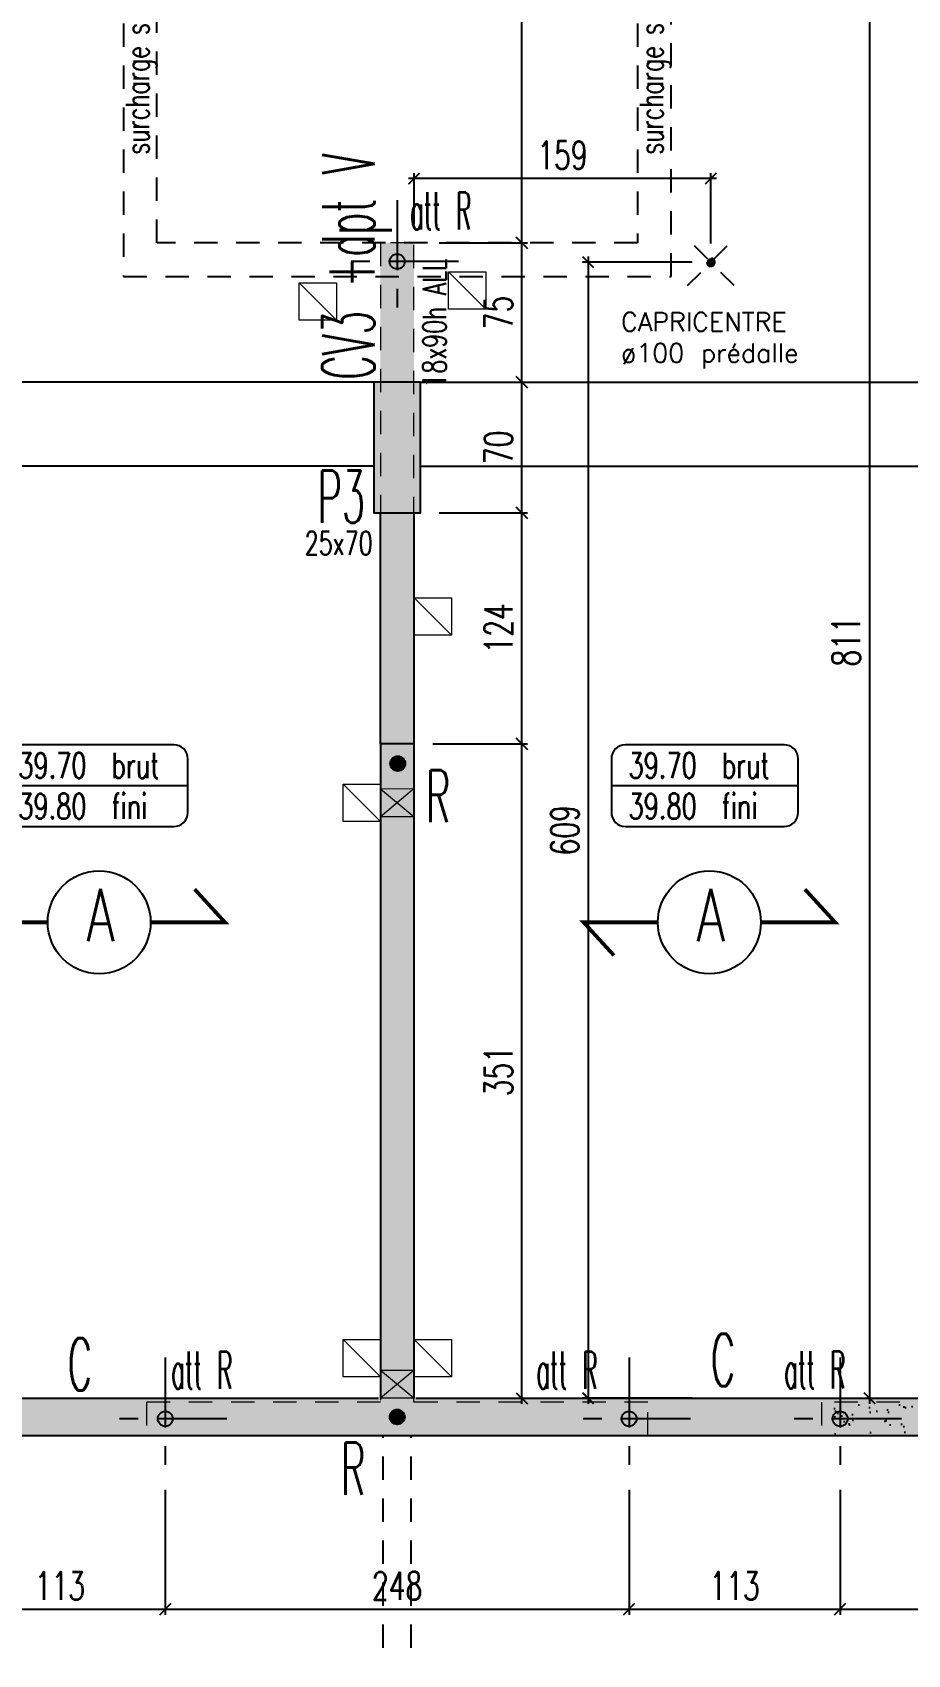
# Model space of a CAD drawing. Extents: x 308 to 787, y -199 to -146.
# Drawn here: x 358.63 to 363.32, y -181.05 to -172.36 of the extents above; entities that cross this region are included whole.
import ezdxf
from ezdxf.enums import TextEntityAlignment as Align

# ---------------------------------------------------------------- set-up
doc = ezdxf.new("R2010")
doc.units = 0
doc.header["$LTSCALE"] = 0.5
doc.header["$MEASUREMENT"] = 0
for name, pattern in [('AXES2', [1.125, 0.75, -0.125, 0.125, -0.125]), ('CACHE', [0.375, 0.25, -0.125]), ('CONTINU', [0]), ('DISCONTINU2', [0.375, 0.25, -0.125])]:
    doc.linetypes.add(name, pattern=pattern)
doc.layers.get('0').update_dxf_attribs({"linetype": 'CONTINUOUS'})
doc.layers.get('DEFPOINTS').update_dxf_attribs({"linetype": 'CONTINUOUS'})
doc.layers.add('00 - RESERVATIONS SPEC Plombier', color=90, linetype='CONTINUOUS', lineweight=20)
for name, color, linetype in [('1_AJSA_vue2', 13, 'CONTINUOUS'), ('_ SERTI RESERVATION', 210, 'CACHE'), ('AXES', 6, 'AXES2'), ('COTATION', 7, 'CONTINUOUS'), ('ELFOATTR', 7, 'CONTINUOUS'), ('HABILLAGE', 7, 'CONTINUOUS'), ('MURS', 3, 'CONTINUOUS'), ('PLANCHER', 7, 'CONTINUOUS'), ('POCHAGE', 254, 'CONTINUOUS'), ('POTEAUX', 1, 'CONTINUOUS'), ('POUTRES', 2, 'CONTINUOUS'), ('RAID', 1, 'CONTINUOUS'), ('RDC', 7, 'DISCONTINU2'), ('REPERAGE', 4, 'CONTINUOUS'), ('REPERE-CHAI', 4, 'CONTINUOUS'), ('REPERE-POT', 4, 'CONTINUOUS'), ('REPERE-POUT', 4, 'CONTINUOUS'), ('REPERE-RAID', 4, 'CONTINUOUS'), ('TPFI cloisonsSAAD', 4, 'CONTINUOUS')]:
    doc.layers.add(name, color=color, linetype=linetype)
doc.styles.add('ROMANS8', font='romans.shx', dxfattribs={"width": 0.7})
doc.styles.get("Standard").update_dxf_attribs({"font": 'txt.shx'})
doc.dimstyles.new('COT50 cm', dxfattribs={"dimtxt": 0.15, "dimasz": 0.06, "dimexe": 0.03, "dimexo": 0.1, "dimgap": 0.05, "dimtad": 1, "dimdec": 0, "dimlfac": 100, "dimzin": 0, "dimdsep": 46, "dimtxsty": 'ROMANS8', "dimblk1": 'OBLIQUE', "dimblk2": 'OBLIQUE', "dimsah": 1, "dimcen": 0.03, "dimdle": 0.03, "dimclrt": 1, "dimadec": 0, "dimazin": 0, "dimtfac": 1, "dimtdec": 0, "dimtmove": 0, "dimatfit": 3, "dimfxl": 0, "dimtolj": 1, "dimtzin": 0, "dimlwd": -1, "dimlwe": -1, "dimarcsym": 0})
pattern_1 = [(37.5, (-513.79323, 160.44126), (-0.004409535, 0.134877664), [0, -0.1064, 0, -0.119, 0, -0.11375]), (7.5, (-513.79323, 160.44126), (0.12388437, 0.197550225), [0, -0.0574, 0, -0.0959, 0, -0.03675]), (327.5, (-513.87933, 160.44126), (0.21798993, 0.000396134), [0, -0.035, 0, -0.126, 0, -0.1645]), (317.5, (-513.87933, 160.44126), (0.21042886, 0.06143729), [0, -0.0175, 0, -0.0826, 0, -0.0945])]

# ---------------------------------------------------------------- blocks, each defined once
blk = doc.blocks.new('139')
at = {"layer": 'HABILLAGE', "color": 7}
blk.add_line((-0.665, 0), (0.665, 0), dxfattribs=at)
at = {"layer": 'HABILLAGE'}
blk.add_lwpolyline([(-0.565, -0.291), (0.565, -0.291, 0.414214), (0.665, -0.191), (0.665, 0.191, 0.414214), (0.565, 0.291), (-0.565, 0.291, 0.414214), (-0.665, 0.191), (-0.665, -0.191, 0.414214)], format="xyb", close=True, dxfattribs=at)
at = {"layer": 'HABILLAGE', "color": 1, "width": 0.7}
for s, p in [('brut', (0.121, 0.054)), ('fini', (0.121, -0.237))]:
    blk.add_text(s, height=0.18, dxfattribs=at).set_placement(p)
for tag, p in [('NIVBRUT', (-0.543, 0.054)), ('NIVFINI', (-0.543, -0.237))]:
    blk.add_attdef(tag, p, '', height=0.18, dxfattribs=at)
blk = doc.blocks.new('_Oblique')
at = {"layer": 'COTATION', "color": 0, "lineweight": -2}
blk.add_line((-0.5, -0.5), (0.5, 0.5), dxfattribs=at)
blk = doc.blocks.new('*D271')
at = {"layer": 'COTATION', "color": 0, "transparency": 16777216}
for p, q in [((361.2505, -179.7063), (361.2505, -176.1407)), ((360.7728, -176.1707), (361.2805, -176.1707)), ((360.8387, -179.6763), (361.2805, -179.6763))]:
    blk.add_line(p, q, dxfattribs=at)
at = {"layer": 'DEFPOINTS', "color": 0, "transparency": 16777216}
for p in [(360.6728, -176.1707), (361.2505, -176.1707), (360.7387, -179.6763)]:
    blk.add_point(p, dxfattribs=at)
at = {"layer": 'COTATION', "color": 0, "transparency": 16777216, "xscale": 0.06, "yscale": 0.06, "zscale": 0.06}
for p, rotation in [((361.2505, -176.1707), 90), ((361.2505, -179.6763), 270)]:
    blk.add_blockref('_Oblique', p, dxfattribs=dict(at, rotation=rotation))
at = {"layer": 'COTATION', "color": 1, "transparency": 16777216, "insert": (361.1255, -177.9235), "char_height": 0.15, "attachment_point": 5, "rotation": 90, "style": 'ROMANS8'}
blk.add_mtext('\\A1;351', dxfattribs=at)
blk = doc.blocks.new('*D272')
at = {"layer": 'COTATION', "color": 0, "transparency": 16777216}
for p, q in [((360.8078, -174.9323), (361.2805, -174.9323)), ((361.2505, -176.2007), (361.2505, -174.9023)), ((360.7728, -176.1707), (361.2805, -176.1707))]:
    blk.add_line(p, q, dxfattribs=at)
at = {"layer": 'DEFPOINTS', "color": 0, "transparency": 16777216}
for p in [(360.7078, -174.9323), (361.2505, -174.9323), (360.6728, -176.1707)]:
    blk.add_point(p, dxfattribs=at)
at = {"layer": 'COTATION', "color": 0, "transparency": 16777216, "xscale": 0.06, "yscale": 0.06, "zscale": 0.06}
for p, rotation in [((361.2505, -174.9323), 90), ((361.2505, -176.1707), 270)]:
    blk.add_blockref('_Oblique', p, dxfattribs=dict(at, rotation=rotation))
at = {"layer": 'COTATION', "color": 1, "transparency": 16777216, "insert": (361.1255, -175.5515), "char_height": 0.15, "attachment_point": 5, "rotation": 90, "style": 'ROMANS8'}
blk.add_mtext('\\A1;124', dxfattribs=at)
blk = doc.blocks.new('*D273')
at = {"layer": 'COTATION', "color": 0, "transparency": 16777216}
for p, q in [((360.8078, -174.2323), (361.2805, -174.2323)), ((361.2505, -174.9623), (361.2505, -174.2023)), ((360.8078, -174.9323), (361.2805, -174.9323))]:
    blk.add_line(p, q, dxfattribs=at)
at = {"layer": 'DEFPOINTS', "color": 0, "transparency": 16777216}
for p in [(360.7078, -174.2323), (361.2505, -174.2323), (360.7078, -174.9323)]:
    blk.add_point(p, dxfattribs=at)
at = {"layer": 'COTATION', "color": 0, "transparency": 16777216, "xscale": 0.06, "yscale": 0.06, "zscale": 0.06}
for p, rotation in [((361.2505, -174.2323), 90), ((361.2505, -174.9323), 270)]:
    blk.add_blockref('_Oblique', p, dxfattribs=dict(at, rotation=rotation))
at = {"layer": 'COTATION', "color": 1, "transparency": 16777216, "insert": (361.1255, -174.5823), "char_height": 0.15, "attachment_point": 5, "rotation": 90, "style": 'ROMANS8'}
blk.add_mtext('\\A1;70', dxfattribs=at)
blk = doc.blocks.new('*D274')
at = {"layer": 'COTATION', "color": 0, "transparency": 16777216}
for p, q in [((360.8078, -173.4863), (361.2805, -173.4863)), ((361.2505, -174.2623), (361.2505, -173.4563)), ((360.8078, -174.2323), (361.2805, -174.2323))]:
    blk.add_line(p, q, dxfattribs=at)
at = {"layer": 'DEFPOINTS', "color": 0, "transparency": 16777216}
for p in [(360.7078, -173.4863), (361.2505, -173.4863), (360.7078, -174.2323)]:
    blk.add_point(p, dxfattribs=at)
at = {"layer": 'COTATION', "color": 0, "transparency": 16777216, "xscale": 0.06, "yscale": 0.06, "zscale": 0.06}
for p, rotation in [((361.2505, -173.4863), 90), ((361.2505, -174.2323), 270)]:
    blk.add_blockref('_Oblique', p, dxfattribs=dict(at, rotation=rotation))
at = {"layer": 'COTATION', "color": 1, "transparency": 16777216, "insert": (361.1255, -173.8593), "char_height": 0.15, "attachment_point": 5, "rotation": 90, "style": 'ROMANS8'}
blk.add_mtext('\\A1;75', dxfattribs=at)
blk = doc.blocks.new('*D275')
at = {"layer": 'COTATION', "color": 0, "transparency": 16777216}
for p, q in [((361.2505, -173.5163), (361.2505, -168.3213)), ((360.9882, -168.3513), (361.2805, -168.3513)), ((360.8078, -173.4863), (361.2805, -173.4863))]:
    blk.add_line(p, q, dxfattribs=at)
at = {"layer": 'DEFPOINTS', "color": 0, "transparency": 16777216}
for p in [(360.8882, -168.3513), (361.2505, -168.3513), (360.7078, -173.4863)]:
    blk.add_point(p, dxfattribs=at)
at = {"layer": 'COTATION', "color": 0, "transparency": 16777216, "xscale": 0.06, "yscale": 0.06, "zscale": 0.06}
for p, rotation in [((361.2505, -168.3513), 90), ((361.2505, -173.4863), 270)]:
    blk.add_blockref('_Oblique', p, dxfattribs=dict(at, rotation=rotation))
at = {"layer": 'COTATION', "color": 1, "transparency": 16777216, "insert": (361.1255, -170.9188), "char_height": 0.15, "attachment_point": 5, "rotation": 90, "style": 'ROMANS8'}
blk.add_mtext('\\A1;513', dxfattribs=at)
blk = doc.blocks.new('*D631')
at = {"layer": 'COTATION', "color": 0, "transparency": 16777216}
for p, q in [((358.2109, -180.1664), (358.2109, -180.8357)), ((359.3405, -180.1664), (359.3405, -180.8357)), ((358.1809, -180.8057), (359.3705, -180.8057))]:
    blk.add_line(p, q, dxfattribs=at)
at = {"layer": 'DEFPOINTS', "color": 0, "transparency": 16777216}
for p in [(358.2109, -180.0664), (359.3405, -180.0664), (359.3405, -180.8057)]:
    blk.add_point(p, dxfattribs=at)
at = {"layer": 'COTATION', "color": 0, "transparency": 16777216, "xscale": 0.06, "yscale": 0.06, "zscale": 0.06, "rotation": 180}
blk.add_blockref('_Oblique', (358.2109, -180.8057), dxfattribs=at)
at = {"layer": 'COTATION', "color": 0, "transparency": 16777216, "xscale": 0.06, "yscale": 0.06, "zscale": 0.06}
blk.add_blockref('_Oblique', (359.3405, -180.8057), dxfattribs=at)
at = {"layer": 'COTATION', "color": 1, "transparency": 16777216, "insert": (358.7757, -180.6807), "char_height": 0.15, "attachment_point": 5, "style": 'ROMANS8'}
blk.add_mtext('\\A1;113', dxfattribs=at)
blk = doc.blocks.new('*D632')
at = {"layer": 'COTATION', "color": 0, "transparency": 16777216}
for p, q in [((359.3405, -180.1664), (359.3405, -180.8357)), ((361.8244, -180.1664), (361.8244, -180.8357)), ((359.3105, -180.8057), (361.8544, -180.8057))]:
    blk.add_line(p, q, dxfattribs=at)
at = {"layer": 'DEFPOINTS', "color": 0, "transparency": 16777216}
for p in [(359.3405, -180.0664), (361.8244, -180.0664), (361.8244, -180.8057)]:
    blk.add_point(p, dxfattribs=at)
at = {"layer": 'COTATION', "color": 0, "transparency": 16777216, "xscale": 0.06, "yscale": 0.06, "zscale": 0.06, "rotation": 180}
blk.add_blockref('_Oblique', (359.3405, -180.8057), dxfattribs=at)
at = {"layer": 'COTATION', "color": 0, "transparency": 16777216, "xscale": 0.06, "yscale": 0.06, "zscale": 0.06}
blk.add_blockref('_Oblique', (361.8244, -180.8057), dxfattribs=at)
at = {"layer": 'COTATION', "color": 1, "transparency": 16777216, "insert": (360.5824, -180.6807), "char_height": 0.15, "attachment_point": 5, "style": 'ROMANS8'}
blk.add_mtext('\\A1;248', dxfattribs=at)
blk = doc.blocks.new('*D633')
at = {"layer": 'COTATION', "color": 0, "transparency": 16777216}
for p, q in [((361.8244, -180.1664), (361.8244, -180.8357)), ((362.9546, -180.1664), (362.9546, -180.8357)), ((361.7944, -180.8057), (362.9846, -180.8057))]:
    blk.add_line(p, q, dxfattribs=at)
at = {"layer": 'DEFPOINTS', "color": 0, "transparency": 16777216}
for p in [(361.8244, -180.0664), (362.9546, -180.0664), (362.9546, -180.8057)]:
    blk.add_point(p, dxfattribs=at)
at = {"layer": 'COTATION', "color": 0, "transparency": 16777216, "xscale": 0.06, "yscale": 0.06, "zscale": 0.06, "rotation": 180}
blk.add_blockref('_Oblique', (361.8244, -180.8057), dxfattribs=at)
at = {"layer": 'COTATION', "color": 0, "transparency": 16777216, "xscale": 0.06, "yscale": 0.06, "zscale": 0.06}
blk.add_blockref('_Oblique', (362.9546, -180.8057), dxfattribs=at)
at = {"layer": 'COTATION', "color": 1, "transparency": 16777216, "insert": (362.3895, -180.6807), "char_height": 0.15, "attachment_point": 5, "style": 'ROMANS8'}
blk.add_mtext('\\A1;113', dxfattribs=at)
blk = doc.blocks.new('*D634')
at = {"layer": 'COTATION', "color": 0, "transparency": 16777216}
for p, q in [((362.9546, -180.1664), (362.9546, -180.8357)), ((364.0399, -180.1664), (364.0399, -180.8357)), ((362.9246, -180.8057), (364.0699, -180.8057))]:
    blk.add_line(p, q, dxfattribs=at)
at = {"layer": 'DEFPOINTS', "color": 0, "transparency": 16777216}
for p in [(362.9546, -180.0664), (364.0399, -180.0664), (364.0399, -180.8057)]:
    blk.add_point(p, dxfattribs=at)
at = {"layer": 'COTATION', "color": 0, "transparency": 16777216, "xscale": 0.06, "yscale": 0.06, "zscale": 0.06, "rotation": 180}
blk.add_blockref('_Oblique', (362.9546, -180.8057), dxfattribs=at)
at = {"layer": 'COTATION', "color": 0, "transparency": 16777216, "xscale": 0.06, "yscale": 0.06, "zscale": 0.06}
blk.add_blockref('_Oblique', (364.0399, -180.8057), dxfattribs=at)
at = {"layer": 'COTATION', "color": 1, "transparency": 16777216, "insert": (363.4972, -180.6807), "char_height": 0.15, "attachment_point": 5, "style": 'ROMANS8'}
blk.add_mtext('\\A1;109', dxfattribs=at)
blk = doc.blocks.new('A$C6B096A38')
at = {"layer": 'POCHAGE'}
h = blk.add_hatch(dxfattribs=at)
h.set_pattern_fill('AR-SAND', color=0, scale=0.07)
h.set_pattern_definition(pattern_1)
h.paths.add_polyline_path([(15.8285, -19.255), (14.5767, -19.255), (14.5766, -13.045), (14.3966, -13.045), (14.3966, -19.255), (13.1447, -19.255), (13.1447, -19.435), (15.8285, -19.435)])
h = blk.add_hatch(dxfattribs=at)
h.set_pattern_fill('AR-SAND', color=0, scale=0.07)
h.set_pattern_definition(pattern_1)
h.paths.add_polyline_path([(18.0338, -18.99), (17.8538, -18.99), (17.8538, -19.255), (16.7588, -19.255), (16.7588, -19.435), (18.0338, -19.435)])
at = {"layer": 'AXES', "color": 1}
for p, q in [((14.4866, -12.8161), (14.4866, -13.4739)), ((14.8155, -13.145), (14.1577, -13.145)), ((13.2447, -19.0161), (13.2447, -19.6739)), ((15.7285, -19.0161), (15.7285, -19.6739)), ((16.8587, -19.0161), (16.8587, -19.6739)), ((13.5735, -19.345), (12.9158, -19.345)), ((16.0574, -19.345), (15.3996, -19.345)), ((17.1876, -19.345), (16.5298, -19.345))]:
    blk.add_line(p, q, dxfattribs=at)
at = {"layer": 'RAID'}
for centre in [(14.4866, -13.145), (13.2447, -19.345), (15.7285, -19.345), (16.8587, -19.345)]:
    blk.add_circle(centre, 0.04, dxfattribs=at)
at = {"layer": 'RDC', "linetype": 'CACHE', "lineweight": 15}
for points in [[(14.3966, -19.255), (13.1447, -19.255), (13.1447, -19.435), (15.8285, -19.435), (15.8285, -19.255), (14.5767, -19.255), (14.5766, -13.045), (14.3966, -13.045)], [(17.8538, -19.255), (16.7588, -19.255), (16.7588, -19.435), (18.0338, -19.435), (18.0338, -18.99), (17.8538, -18.99)]]:
    blk.add_lwpolyline(points, close=True, dxfattribs=at)
blk = doc.blocks.new('Ldouille')
h = blk.add_hatch(color=256)
h.dxf.hatch_style = 1
h.paths.add_polyline_path([(8.8, 0, 1), (-8.8, 0, 1)])
for p, q in [((-50, 50), (50, -50)), ((50, 50), (-50, -50))]:
    blk.add_line(p, q)
blk.add_circle((0, 0), 8.82)
at = {"layer": 'ELFOATTR', "flags": 11}
for tag, p in [('LUM', (45.3, -4.4, 0)), ('NOM', (45.3, -21.2, 0))]:
    blk.add_attdef(tag, p, '', height=10, dxfattribs=at)
blk = doc.blocks.new('_ArchTick')
at = {"color": 0, "linetype": 'ByBlock', "const_width": 0.15}
blk.add_lwpolyline([(-0.5, -0.5), (0.5, 0.5)], dxfattribs=at)
blk = doc.blocks.new('*D1069')
at = {"layer": '_ SERTI RESERVATION', "color": 0, "linetype": 'CONTINU', "transparency": 16777216}
for p, q in [((362.1625, -173.5901), (361.5752, -173.5901)), ((361.6052, -173.5601), (361.6052, -179.7063)), ((362.1625, -179.6763), (361.5752, -179.6763))]:
    blk.add_line(p, q, dxfattribs=at)
at = {"layer": 'DEFPOINTS', "color": 0, "linetype": 'CONTINU', "transparency": 16777216}
for p in [(362.2625, -173.5901), (361.6052, -179.6763), (362.2625, -179.6763)]:
    blk.add_point(p, dxfattribs=at)
at = {"layer": '_ SERTI RESERVATION', "color": 0, "linetype": 'CONTINU', "transparency": 16777216, "xscale": 0.06, "yscale": 0.06, "zscale": 0.06}
for p, rotation in [((361.6052, -173.5901), 90), ((361.6052, -179.6763), 270)]:
    blk.add_blockref('_ArchTick', p, dxfattribs=dict(at, rotation=rotation))
at = {"layer": '_ SERTI RESERVATION', "linetype": 'CONTINU', "transparency": 16777216, "insert": (361.4802, -176.6332), "char_height": 0.15, "attachment_point": 5, "rotation": 90, "style": 'ROMANS8'}
blk.add_mtext('\\A1;609', dxfattribs=at)
blk = doc.blocks.new('*D1070')
at = {"layer": '_ SERTI RESERVATION', "color": 0, "linetype": 'CONTINU', "transparency": 16777216}
for p, q in [((362.2925, -173.1422), (360.6428, -173.1422)), ((360.6728, -173.3863), (360.6728, -173.1122)), ((362.2625, -173.4901), (362.2625, -173.1122))]:
    blk.add_line(p, q, dxfattribs=at)
at = {"layer": 'DEFPOINTS', "color": 0, "linetype": 'CONTINU', "transparency": 16777216}
for p in [(360.6728, -173.1422), (360.6728, -173.4863), (362.2625, -173.5901)]:
    blk.add_point(p, dxfattribs=at)
at = {"layer": '_ SERTI RESERVATION', "color": 0, "linetype": 'CONTINU', "transparency": 16777216, "xscale": 0.06, "yscale": 0.06, "zscale": 0.06, "rotation": 180}
blk.add_blockref('_ArchTick', (360.6728, -173.1422), dxfattribs=at)
at = {"layer": '_ SERTI RESERVATION', "color": 0, "linetype": 'CONTINU', "transparency": 16777216, "xscale": 0.06, "yscale": 0.06, "zscale": 0.06}
blk.add_blockref('_ArchTick', (362.2625, -173.1422), dxfattribs=at)
at = {"layer": '_ SERTI RESERVATION', "linetype": 'CONTINU', "transparency": 16777216, "insert": (361.4676, -173.0172), "char_height": 0.15, "attachment_point": 5, "style": 'ROMANS8'}
blk.add_mtext('\\A1;159', dxfattribs=at)
blk = doc.blocks.new('*D1071')
at = {"layer": '_ SERTI RESERVATION', "color": 0, "linetype": 'CONTINU', "transparency": 16777216}
for p, q in [((363.1126, -171.5358), (363.1126, -179.7063)), ((361.9614, -171.5658), (363.1426, -171.5658)), ((362.3625, -179.6763), (363.1426, -179.6763))]:
    blk.add_line(p, q, dxfattribs=at)
at = {"layer": 'DEFPOINTS', "color": 0, "linetype": 'CONTINU', "transparency": 16777216}
for p in [(361.8614, -171.5658), (362.2625, -179.6763), (363.1126, -179.6763)]:
    blk.add_point(p, dxfattribs=at)
at = {"layer": '_ SERTI RESERVATION', "color": 0, "linetype": 'CONTINU', "transparency": 16777216, "xscale": 0.06, "yscale": 0.06, "zscale": 0.06}
for p, rotation in [((363.1126, -171.5658), 90), ((363.1126, -179.6763), 270)]:
    blk.add_blockref('_ArchTick', p, dxfattribs=dict(at, rotation=rotation))
at = {"layer": '_ SERTI RESERVATION', "linetype": 'CONTINU', "transparency": 16777216, "insert": (362.9876, -175.621), "char_height": 0.15, "attachment_point": 5, "rotation": 90, "style": 'ROMANS8'}
blk.add_mtext('\\A1;811', dxfattribs=at)

msp = doc.modelspace()

# ---------------------------------------------------------------- hatches: boundary and pattern name
at = {"layer": 'POCHAGE'}
h = msp.add_hatch(color=256, dxfattribs=at)
h.dxf.hatch_style = 1
h.paths.add_polyline_path([(367.8291, -179.6763), (360.6731, -179.6763), (360.6728, -176.1707), (360.4928, -176.1707), (360.4931, -179.6763), (353.3369, -179.6763), (353.3369, -179.8763), (367.8291, -179.8763)])
h.paths.add_polyline_path([(360.6228, -179.7763, -1), (360.5428, -179.7763, -1)], flags=16)
h.paths.add_polyline_path([(360.5457, -176.2759, -1), (360.6257, -176.2759, -1)], flags=16)
at = {"layer": 'POTEAUX'}
h = msp.add_hatch(color=256, dxfattribs=at)
h.dxf.hatch_style = 1
h.paths.add_polyline_path([(360.7078, -174.2323), (360.4578, -174.2323), (360.4578, -174.9323), (360.7078, -174.9323)])
at = {"layer": 'RAID'}
for points in [[(360.5457, -176.2759, 1), (360.6257, -176.2759, 1)], [(360.5428, -179.7763, -1), (360.6228, -179.7763, -1)]]:
    msp.add_hatch(color=256, dxfattribs=at).paths.add_polyline_path(points)

# ---------------------------------------------------------------- linework, layer by layer
at = {"layer": '00 - RESERVATIONS SPEC Plombier', "color": 100}
for p, q in [((360.058, -173.7013), (360.258, -173.9013)), ((360.858, -173.6413), (361.058, -173.8413)), ((360.6728, -175.3888), (360.8728, -175.5888)), ((360.2931, -176.3863), (360.4931, -176.5863)), ((360.6728, -176.4098), (360.4931, -176.5613)), ((360.4931, -176.4113), (360.6728, -176.5613)), ((360.2931, -179.3613), (360.4931, -179.5613)), ((360.6731, -179.3613), (360.8731, -179.5613)), ((360.4931, -179.5263), (360.6731, -179.6763)), ((360.6731, -179.5263), (360.4931, -179.6763))]:
    msp.add_line(p, q, dxfattribs=at)
for points in [[(360.058, -173.7013), (360.258, -173.7013), (360.258, -173.9013), (360.058, -173.9013)], [(360.858, -173.6413), (361.058, -173.6413), (361.058, -173.8413), (360.858, -173.8413)], [(360.6728, -175.3888), (360.8728, -175.3888), (360.8728, -175.5888), (360.6728, -175.5888)], [(360.2931, -176.3863), (360.4931, -176.3863), (360.4931, -176.5863), (360.2931, -176.5863)], [(360.4931, -176.4113), (360.6728, -176.4098), (360.6728, -176.5613), (360.4931, -176.5613)], [(360.2931, -179.3613), (360.4931, -179.3613), (360.4931, -179.5613), (360.2931, -179.5613)], [(360.6731, -179.3613), (360.8731, -179.3613), (360.8731, -179.5613), (360.6731, -179.5613)], [(360.4931, -179.5263), (360.6731, -179.5263), (360.6731, -179.6763), (360.4931, -179.6763)]]:
    msp.add_lwpolyline(points, close=True, dxfattribs=at)
at = {"layer": '1_AJSA_vue2', "linetype": 'CACHE'}
for p, q in [((360.5069, -183.2637), (360.507, -179.8762)), ((360.6569, -183.2637), (360.657, -179.8762))]:
    msp.add_line(p, q, dxfattribs=at)
at = {"layer": 'MURS'}
for p, q in [((353.2359, -179.6763), (360.483, -179.6763)), ((360.683, -179.6763), (367.949, -179.6763))]:
    msp.add_line(p, q, dxfattribs=at)
for points in [[(360.6731, -179.6763), (360.6728, -176.1707), (360.4928, -176.1707), (360.4931, -179.6763)], [(347.3626, -177.4663), (347.3626, -177.6662), (353.0351, -177.6663), (353.0369, -179.8763), (376.2545, -179.8763)]]:
    msp.add_lwpolyline(points, dxfattribs=at)
at = {"layer": 'PLANCHER', "color": 1, "const_width": 0.02}
for points in [[(359.262, -177.1264), (359.6601, -177.1264), (359.4978, -176.9492)], [(362.5304, -177.1264), (362.9285, -177.1264), (362.7662, -176.9492)], [(358.7107, -177.1264), (358.3126, -177.1264), (358.4749, -177.3036)], [(361.9791, -177.1264), (361.581, -177.1264), (361.7433, -177.3036)]]:
    msp.add_lwpolyline(points, dxfattribs=at)
at = {"layer": 'PLANCHER', "color": 1}
for centre in [(358.9864, -177.1264), (362.2548, -177.1264)]:
    msp.add_circle(centre, 0.2757, dxfattribs=at)
at = {"layer": 'POTEAUX'}
msp.add_lwpolyline([(360.7078, -174.2323), (360.4578, -174.2323), (360.4578, -174.9323), (360.7078, -174.9323)], close=True, dxfattribs=at)
at = {"layer": 'POUTRES'}
for p, q in [((360.4578, -174.2323), (353.2361, -174.2323)), ((360.7078, -174.2323), (367.9522, -174.2323)), ((360.4578, -174.6823), (353.2361, -174.6823)), ((360.7078, -174.6823), (367.9522, -174.6823)), ((360.6728, -176.1707), (360.6728, -174.9323)), ((360.4928, -176.1707), (360.4928, -174.9363))]:
    msp.add_line(p, q, dxfattribs=at)
at = {"layer": 'RAID'}
for centre in [(360.5857, -176.2759), (360.5828, -179.7763)]:
    msp.add_circle(centre, 0.04, dxfattribs=at)
at = {"layer": 'TPFI cloisonsSAAD', "linetype": 'CACHE'}
msp.add_lwpolyline([(353.2361, -167.1863), (356.8221, -167.1863), (356.8221, -169.3863), (359.1159, -169.3863), (359.1159, -173.6663), (362.0496, -173.6663), (362.0496, -169.3863), (367.9522, -169.3863), (367.9522, -169.2063), (361.3399, -169.2063), (361.3399, -169.3863), (361.8697, -169.3863), (361.8697, -173.4863), (359.2959, -173.4863), (359.2959, -169.3863), (359.8261, -169.3863), (359.8261, -169.2063), (359.2959, -169.2063), (359.2959, -167.8926), (359.1159, -167.8926), (359.1159, -169.2063), (357.0021, -169.2063), (357.0021, -167.0063), (353.2361, -167.0063)], dxfattribs=at)

# ---------------------------------------------------------------- block references
at = {"layer": '_ SERTI RESERVATION', "xscale": -0.002500000019839044, "yscale": 0.002500000019839044, "zscale": 0.003999999999999999, "rotation": 180}
msp.add_blockref('Ldouille', (362.2625, -173.5901), dxfattribs=at)
at = {"layer": 'HABILLAGE', "color": 1, "xscale": 0.7521624, "yscale": 0.7521624, "zscale": 0.7521624}
for p in [(358.9615, -176.3939), (362.2299, -176.3939)]:
    msp.add_blockref('139', p, dxfattribs=at).add_auto_attribs({'NIVBRUT': '39.70', 'NIVFINI': '39.80'})
at = {"layer": 'RDC'}
msp.add_blockref('A$C6B096A38', (346.0959, -160.4413), dxfattribs=at)

# ---------------------------------------------------------------- texts
at = {"layer": '_ SERTI RESERVATION', "linetype": 'ByBlock', "insert": (361.7814, -173.8596), "char_height": 0.1, "attachment_point": 1}
msp.add_mtext_dynamic_manual_height_columns('CAPRICENTRE\\Pø100 prédalle', width=1.472691, gutter_width=7.9227, heights=[0], dxfattribs=at)
at = {"layer": 'PLANCHER', "color": 1, "width": 0.7}
for p in [(358.9941, -177.0877), (362.2625, -177.0877)]:
    msp.add_text('A', height=0.28, dxfattribs=at).set_placement(p, align=Align.MIDDLE)
at = {"layer": 'REPERAGE', "color": 1, "style": 'ROMANS8', "width": 0.7}
for s, p in [('surcharge sur dalle 300kg/ml', (359.2534, -173.014)), ('surcharge sur dalle 300kg/ml', (362.0067, -173.014)), (' 18x90h ALL', (360.8452, -174.3226))]:
    msp.add_text(s, height=0.125, rotation=90, dxfattribs=at).set_placement(p)
at = {"layer": 'REPERE-CHAI', "color": 4, "width": 0.519}
for p in [(358.8172, -179.6341), (362.262, -179.6105)]:
    msp.add_text('C', height=0.28, dxfattribs=at).set_placement(p)
at = {"layer": 'REPERE-POT', "color": 4, "width": 0.519}
msp.add_text('P3', height=0.28, dxfattribs=at).set_placement((360.1554, -174.9867))
at = {"layer": 'REPERE-POT', "color": 1, "style": 'ROMANS8', "width": 0.7}
msp.add_text('25x70', height=0.125, dxfattribs=at).set_placement((360.0877, -175.1576))
at = {"layer": 'REPERE-POUT', "width": 0.519}
msp.add_text('CV3 +dpt V', height=0.28, rotation=90, dxfattribs=at).set_placement((360.4609, -174.2197))
at = {"layer": 'REPERE-RAID', "color": 4}
for s, height, width, p in [('att R', 0.2, 0.45, (360.6511, -173.4148)), ('R', 0.28, 0.519, (360.7362, -176.5904)), ('att R', 0.2, 0.45, (359.3718, -179.6248)), ('att R', 0.2, 0.45, (361.3277, -179.6248)), ('att R', 0.2, 0.45, (362.6551, -179.6231)), ('R', 0.28, 0.519, (360.2816, -180.1934))]:
    msp.add_text(s, height=height, dxfattribs=dict(at, width=width)).set_placement(p)

# ---------------------------------------------------------------- dimensions: what is measured, and where the dimension line sits
at = {"layer": '_ SERTI RESERVATION', "linetype": 'CONTINU'}
for base, p1, picture, middle in [((363.1126, -179.6763), (361.8614, -171.5658), '*D1071', (362.9876, -175.621)), ((361.6052, -179.6763), (362.2625, -173.5901), '*D1069', (361.4802, -176.6332))]:
    dim = msp.add_linear_dim(base=base, p1=p1, p2=(362.2625, -179.6763), angle=90, dimstyle='COT50 cm', override={"dimblk": 'ArchTick', "dimsah": 0, "dimclrt": 256, "dimfxl": 3}, dxfattribs=at)
    dim.commit()
    dim.dimension.update_dxf_attribs({"geometry": picture, "text_midpoint": middle})
dim = msp.add_linear_dim(base=(360.6728, -173.1422), p1=(362.2625, -173.5901), p2=(360.6728, -173.4863), dimstyle='COT50 cm', override={"dimblk": 'ArchTick', "dimsah": 0, "dimclrt": 256, "dimfxl": 3}, dxfattribs=at)
dim.commit()
dim.dimension.update_dxf_attribs({"geometry": '*D1070', "text_midpoint": (361.4676, -173.0172)})
at = {"layer": 'COTATION'}
for base, p1, p2, picture, middle in [((361.25046, -168.35131), (360.70776, -173.48626), (360.88816, -168.35131), '*D275', (361.12546, -170.91879)), ((361.2505, -173.4863), (360.7078, -174.2323), (360.7078, -173.4863), '*D274', (361.1255, -173.8593)), ((361.2505, -174.2323), (360.7078, -174.9323), (360.7078, -174.2323), '*D273', (361.1255, -174.5823)), ((361.2505, -174.9323), (360.6728, -176.1707), (360.7078, -174.9323), '*D272', (361.1255, -175.5515))]:
    dim = msp.add_linear_dim(base=base, p1=p1, p2=p2, angle=90, dimstyle='COT50 cm', override={"dimtmove": 1}, dxfattribs=at)
    dim.commit()
    dim.dimension.update_dxf_attribs({"geometry": picture, "text_midpoint": middle})
dim = msp.add_linear_dim(base=(361.2505, -176.1707), p1=(360.7387, -179.6763), p2=(360.6728, -176.1707), angle=90, dimstyle='COT50 cm', dxfattribs=at)
dim.commit()
dim.dimension.update_dxf_attribs({"geometry": '*D271', "text_midpoint": (361.1255, -177.9235)})
for base, p1, p2, picture, middle in [((359.3405, -180.8057), (358.2109, -180.0664), (359.3405, -180.0664), '*D631', (358.7757, -180.6807)), ((361.8244, -180.8057), (359.3405, -180.0664), (361.8244, -180.0664), '*D632', (360.5824, -180.6807)), ((362.9546, -180.8057), (361.8244, -180.0664), (362.9546, -180.0664), '*D633', (362.3895, -180.6807)), ((364.0399, -180.8057), (362.9546, -180.0664), (364.0399, -180.0664), '*D634', (363.4972, -180.6807))]:
    dim = msp.add_linear_dim(base=base, p1=p1, p2=p2, dimstyle='COT50 cm', override={"dimtmove": 1}, dxfattribs=at)
    dim.commit()
    dim.dimension.update_dxf_attribs({"geometry": picture, "text_midpoint": middle})

doc.saveas('drawing.dxf')
